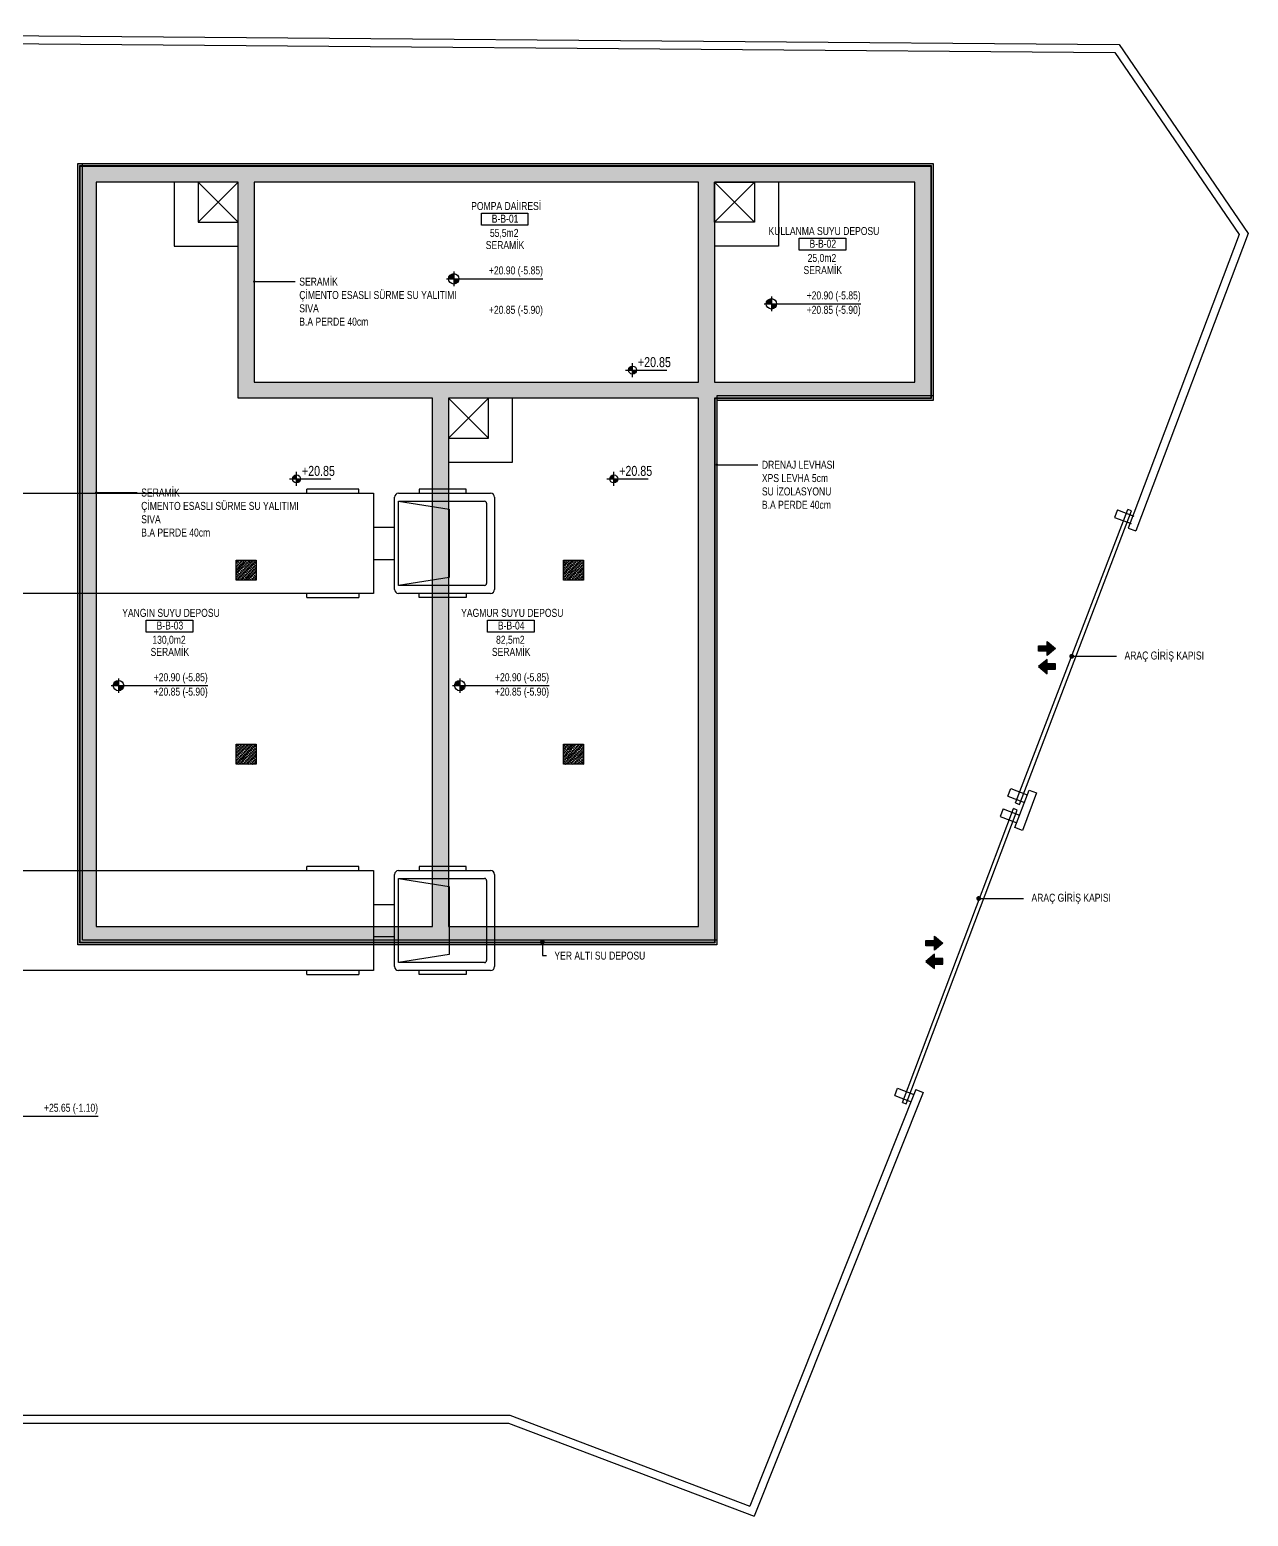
# Model space of a CAD drawing. Extents: x 259761 to 283296, y -701091 to -693683.
# Drawn here: x 280251 to 283296, y -697462 to -693747 of the extents above; entities that cross this region are included whole.
import ezdxf
from ezdxf import colors
from ezdxf.entities.mleader import LeaderData, LeaderLine
from ezdxf.enums import TextEntityAlignment as Align
from ezdxf.math import Vec2, Vec3

# ---------------------------------------------------------------- set-up
doc = ezdxf.new("R2010")
doc.units = 0
doc.header["$MEASUREMENT"] = 0
doc.layers.get('0').update_dxf_attribs({"linetype": 'CONTINUOUS'})
doc.layers.add('AS_KOT', color=2, linetype='CONTINUOUS', lineweight=25)
doc.layers.add('MKDU0', color=50, linetype='CONTINUOUS')
doc.layers.add('MKDU0 @ 10', color=50, linetype='CONTINUOUS')
doc.styles.add('AS_KOT', font='ISOt.shx', dxfattribs={"width": 0.8, "height": 2.5})
doc.styles.add('Fields_100', font='act_simplex.shx', dxfattribs={"width": 0.8, "height": 20})
pattern_1 = [(45, (256165.544, -692372.86), (-4.490128, 4.490128), []), (45, (256170.034, -692372.86), (-4.490128, 4.490128), [3.175, -1.5875])]

# ---------------------------------------------------------------- blocks, each defined once
blk = doc.blocks.new('_Dot')
at = {"color": 0, "linetype": 'ByBlock', "lineweight": -2}
blk.add_line((-0.5, 0), (-1, 0), dxfattribs=at)
at = {"color": 0, "linetype": 'ByBlock', "const_width": 0.5}
blk.add_lwpolyline([(-0.25, 0, 1), (0.25, 0, 1)], format="xyb", close=True, dxfattribs=at)
blk = doc.blocks.new('*U16')
at = {"layer": 'AS_KOT'}
for p, q in [((0, 0), (10.34, 0)), ((1.75, -1.75), (1.75, 1.75))]:
    blk.add_line(p, q, dxfattribs=at)
at = {"layer": 'AS_KOT', "const_width": 1}
for points in [[(1.75, 0.5, 0.414214), (1.25, 0)], [(1.75, -0.5, 0.414214), (2.25, 0)]]:
    blk.add_lwpolyline(points, format="xyb", dxfattribs=at)
at = {"layer": 'AS_KOT'}
blk.add_ellipse((1.75, 0), major_axis=(-0.707, 0.707), ratio=1, start_param=3.926991, end_param=10.210176, dxfattribs=at)
at = {"layer": 'AS_KOT', "style": 'AS_KOT', "width": 0.8}
blk.add_attdef('KABAKOT', text='', height=2.5, dxfattribs=at).set_placement((3.09, 0), align=Align.BOTTOM_LEFT)
blk = doc.blocks.new('Mahal kutusu_100')
at = {"color": 0}
blk.add_lwpolyline([(-58, 30), (58, 30), (58, 0), (-58, 0)], close=True, dxfattribs=at)
at = {"color": 0, "style": 'Fields_100', "width": 0.8}
for tag, p in [('MAHAL', (3.6, 37.9)), ('KOD', (0.9, 6.2)), ('ALAN', (-1.3, -29.4)), ('KAPLAMA', (0.8, -59.7))]:
    blk.add_attdef(tag, text='', height=20, dxfattribs=at).set_placement(p, align=Align.CENTER)

msp = doc.modelspace()

# ---------------------------------------------------------------- hatches: boundary and pattern name
at = {"layer": 'MKDU0', "ltscale": 0.03}
h = msp.add_hatch(dxfattribs=at)
h.set_pattern_fill('HONEY', color=8, scale=0.4, style=0)
h.set_pattern_definition([(0, (256165.5441, -692372.8598), (1.905, 1.09985226), [1.27, -2.54]), (120, (256165.5441, -692372.8598), (-1.904999996, 1.099852265), [1.27, -2.54]), (60, (256165.5441, -692372.8598), (4e-09, 2.199704523), [-2.54, 1.27])])
h.paths.add_polyline_path([(280371.4, -696033.6), (280371.4, -694081.6), (282508.4, -694081.6), (282508.4, -694673.6), (281968.4, -694673.6), (281968.4, -696033.6)])
h.paths.add_polyline_path([(280376.4, -696028.6), (280376.4, -694086.6), (282503.4, -694086.6), (282503.4, -694668.6), (281963.4, -694668.6), (281963.4, -696028.6)], flags=16)
h = msp.add_hatch(dxfattribs=at)
h.set_pattern_fill('ANSI33', color=8)
h.set_pattern_definition(pattern_1)
h.paths.add_polyline_path([(280377.4, -696027.6), (280377.4, -694087.6), (282502.4, -694087.6), (282502.4, -694667.6), (281962.4, -694667.6), (281962.4, -696027.6)])
h.paths.add_polyline_path([(281297.4, -695987.6), (281922.4, -695987.6), (281922.4, -694667.6), (281297.4, -694667.6)], flags=16)
h.paths.add_polyline_path([(281962.4, -694627.6), (282462.4, -694627.6), (282462.4, -694127.6), (281962.4, -694127.6)], flags=16)
h.paths.add_polyline_path([(280417.4, -694127.6), (280417.4, -695987.6), (281257.4, -695987.6), (281257.4, -694667.6), (280772.4, -694667.6), (280772.4, -694127.6)], flags=16)
h.paths.add_polyline_path([(280812.4, -694627.6), (281922.4, -694627.6), (281922.4, -694127.6), (280812.4, -694127.6)], flags=16)
h = msp.add_hatch(color=8, dxfattribs=at)
h.paths.add_polyline_path([(281310.6, -694356.4, 0.414214), (281297.6, -694369.4), (281310.6, -694369.4)])
h.paths.add_polyline_path([(281323.6, -694369.4), (281310.6, -694369.4), (281310.6, -694382.4, 0.414214)])
h = msp.add_hatch(color=8, dxfattribs=at)
h.paths.add_polyline_path([(282104.5, -694418.9, 0.414214), (282091.5, -694431.9), (282104.5, -694431.9)])
h.paths.add_polyline_path([(282117.5, -694431.9), (282104.5, -694431.9), (282104.5, -694444.9, 0.414214)])
h = msp.add_hatch(dxfattribs=at)
h.set_pattern_fill('ANSI33', color=8)
h.set_pattern_definition(pattern_1)
h.paths.add_polyline_path([(280767.4, -695122.6), (280817.4, -695122.6), (280817.4, -695072.6), (280767.4, -695072.6)])
h = msp.add_hatch(dxfattribs=at)
h.set_pattern_fill('ANSI33', color=8)
h.set_pattern_definition(pattern_1)
h.paths.add_polyline_path([(281584.9, -695122.6), (281634.9, -695122.6), (281634.9, -695072.6), (281584.9, -695072.6)])
h = msp.add_hatch(color=8, dxfattribs=at)
h.dxf.hatch_style = 1
h.paths.add_polyline_path([(282814.3, -695293), (282793.2, -695310.7), (282793.2, -695299.7), (282772, -695299.7), (282772, -695286.2), (282793.2, -695286.2), (282793.2, -695275.3)])
h = msp.add_hatch(color=8, dxfattribs=at)
h.dxf.hatch_style = 1
h.paths.add_polyline_path([(282772, -695338.4), (282793.2, -695356.1), (282793.2, -695345.1), (282814.3, -695345.1), (282814.3, -695331.6), (282793.2, -695331.6), (282793.2, -695320.7)])
h = msp.add_hatch(color=8, dxfattribs=at)
h.paths.add_polyline_path([(280473.1, -695373, 0.414214), (280460.1, -695386), (280473.1, -695386)])
h.paths.add_polyline_path([(280486.1, -695386), (280473.1, -695386), (280473.1, -695399, 0.414214)])
h = msp.add_hatch(color=8, dxfattribs=at)
h.paths.add_polyline_path([(281325.9, -695373, 0.414214), (281312.9, -695386), (281325.9, -695386)])
h.paths.add_polyline_path([(281338.9, -695386), (281325.9, -695386), (281325.9, -695399, 0.414214)])
h = msp.add_hatch(dxfattribs=at)
h.set_pattern_fill('ANSI33', color=8)
h.set_pattern_definition(pattern_1)
h.paths.add_polyline_path([(280767.4, -695582.6), (280817.4, -695582.6), (280817.4, -695532.6), (280767.4, -695532.6)])
h = msp.add_hatch(dxfattribs=at)
h.set_pattern_fill('ANSI33', color=8)
h.set_pattern_definition(pattern_1)
h.paths.add_polyline_path([(281584.9, -695582.6), (281634.9, -695582.6), (281634.9, -695532.6), (281584.9, -695532.6)])
h = msp.add_hatch(color=8, dxfattribs=at)
h.dxf.hatch_style = 1
h.paths.add_polyline_path([(282532.8, -696029.6), (282511.7, -696047.3), (282511.7, -696036.3), (282490.5, -696036.3), (282490.5, -696022.8), (282511.7, -696022.8), (282511.7, -696011.9)])
h = msp.add_hatch(color=8, dxfattribs=at)
h.dxf.hatch_style = 1
h.paths.add_polyline_path([(282490.5, -696075), (282511.7, -696092.7), (282511.7, -696081.7), (282532.8, -696081.7), (282532.8, -696068.2), (282511.7, -696068.2), (282511.7, -696057.3)])

# ---------------------------------------------------------------- linework, layer by layer
at = {"layer": 'MKDU0', "color": 8, "ltscale": 0.03}
for p, q in [((278429.5, -693747), (280895.8, -693767)), ((278429.4, -693767), (280895.6, -693787)), ((280895.6, -693787), (282962.4, -693803.7)), ((280895.8, -693767), (282973, -693783.8)), ((282973, -693783.8), (283295.9, -694256.1)), ((282962.4, -693803.7), (283273.5, -694258.8)), ((280612.4, -694127.6), (280612.4, -694287.6)), ((280672.4, -694227.6), (280772.4, -694127.6)), ((280672.4, -694127.6), (280772.4, -694227.6)), ((281962.4, -694227.6), (282062.4, -694127.6)), ((281962.4, -694127.6), (282062.4, -694227.6)), ((282122.4, -694127.6), (282122.4, -694287.6)), ((283273.5, -694258.8), (282996, -694992.3)), ((283295.9, -694256.1), (283014.7, -694999.4)), ((280612.4, -694287.6), (280772.4, -694287.6)), ((282122.4, -694287.6), (281962.4, -694287.6)), ((281310.6, -694351.4), (281310.6, -694387.4)), ((281292.6, -694369.4), (281533.6, -694369.4)), ((282104.5, -694413.9), (282104.5, -694449.9)), ((282086.5, -694431.9), (282327.5, -694431.9)), ((281297.4, -694767.6, 0), (281397.4, -694667.6, 0)), ((281297.4, -694667.6, 0), (281397.4, -694767.6, 0)), ((281457.4, -694827.6, 0), (281457.4, -694667.6)), ((281297.4, -694827.6), (281457.4, -694827.6, 0)), ((281073.5, -694895.4), (280944, -694895.4)), ((281073.5, -694905.4), (281073.5, -694895.4)), ((281172.7, -694905.4), (281402.7, -694905.4)), ((281162.7, -695145.4), (281162.7, -694915.4)), ((281172.7, -694925.4), (281387.7, -694925.4)), ((281172.7, -695135.4), (281172.7, -694925.4)), ((281172.7, -694925.4), (281299, -694945.4)), ((281299, -694945.4), (281299, -695115.4)), ((281392.7, -694930.4), (281392.7, -695130.4)), ((281412.7, -694915.4), (281412.7, -695145.4)), ((282714.7, -695679.2), (282994.9, -694946)), ((282968.9, -694946.9), (282961.8, -694965.6)), ((282968.9, -694946.9), (283010.1, -694962.4)), ((283004.2, -694949.6), (282994.9, -694946)), ((282724.1, -695682.8), (283004.2, -694949.6)), ((282961.8, -694965.6), (283003, -694981.2)), ((281112.7, -694990.4), (281162.7, -694990.4)), ((282996, -694992.3), (283014.7, -694999.4)), ((281112.7, -695070.4), (281162.7, -695070.4)), ((281299, -695115.4), (281172.7, -695135.4)), ((281387.7, -695135.4), (281172.7, -695135.4)), ((281402.7, -695155.4), (281172.7, -695155.4)), ((280455.1, -695386), (280696.1, -695386)), ((280473.1, -695368), (280473.1, -695404)), ((281307.9, -695386), (281548.9, -695386)), ((281325.9, -695368), (281325.9, -695404)), ((282695.5, -695662.2), (282702.5, -695643.4)), ((282702.5, -695643.4), (282743.7, -695659)), ((282712.9, -695740.5), (282748.3, -695647)), ((282767, -695654.1), (282731.6, -695747.6)), ((282748.3, -695647), (282767, -695654.1)), ((282695.5, -695662.2), (282736.7, -695677.7)), ((282714.7, -695679.2), (282724.1, -695682.8)), ((282431.6, -696427.5), (282709.4, -695693.4)), ((282441, -696431), (282718.7, -695696.9)), ((282683.3, -695694.2), (282676.3, -695712.9)), ((282676.3, -695712.9), (282717.4, -695728.5)), ((282683.3, -695694.2), (282724.5, -695709.8)), ((282718.7, -695696.9), (282709.4, -695693.4)), ((282731.6, -695747.6), (282712.9, -695740.5)), ((281073.5, -695837.9), (280944, -695837.9)), ((281073.5, -695847.9), (281073.5, -695837.9)), ((281162.7, -696087.9), (281162.7, -695857.9)), ((281172.7, -695847.9), (281402.7, -695847.9)), ((281172.7, -695867.9), (281387.7, -695867.9)), ((281172.7, -696077.9), (281172.7, -695867.9)), ((281172.7, -695867.9), (281299, -695887.9)), ((281392.7, -695872.9), (281392.7, -696072.9)), ((281412.7, -695857.9), (281412.7, -696087.9)), ((281299, -695887.9), (281299, -696057.9)), ((281112.7, -695932.9), (281162.7, -695932.9)), ((281112.7, -696012.9), (281162.7, -696012.9)), ((281299, -696057.9), (281172.7, -696077.9)), ((281387.7, -696077.9), (281172.7, -696077.9)), ((281402.7, -696097.9), (281172.7, -696097.9)), ((282465.2, -696395.2), (282050.4, -697435.9)), ((282412.4, -696410.4), (282419.4, -696391.7)), ((282419.4, -696391.7), (282460.6, -696407.3)), ((282465.2, -696395.2), (282483.9, -696402.3)), ((282483.9, -696402.3), (282061.7, -697461.5)), ((282412.4, -696410.4), (282453.6, -696426)), ((282431.6, -696427.5), (282441, -696431)), ((280181, -696461.8), (280422, -696461.8)), ((280011.6, -697209.1), (281451, -697209.1)), ((281451, -697209.1), (282050.4, -697435.9)), ((279991.6, -697229.1), (281447.3, -697229.1)), ((281447.3, -697229.1), (282061.7, -697461.5))]:
    msp.add_line(p, q, dxfattribs=at)
for points in [[(280371.4, -696033.6), (280371.4, -694081.6), (282508.4, -694081.6), (282508.4, -694673.6), (281968.4, -694673.6), (281968.4, -696033.6)], [(280376.4, -696028.6), (280376.4, -694086.6), (282503.4, -694086.6), (282503.4, -694668.6), (281963.4, -694668.6), (281963.4, -696028.6)], [(280417.4, -694127.6), (280417.4, -695987.6), (281257.4, -695987.6), (281257.4, -694667.6), (280772.4, -694667.6), (280772.4, -694127.6)], [(280672.4, -694227.6), (280772.4, -694227.6), (280772.4, -694127.6), (280672.4, -694127.6)], [(280812.4, -694627.6), (281922.4, -694627.6), (281922.4, -694127.6), (280812.4, -694127.6)], [(281962.4, -694627.6), (282462.4, -694627.6), (282462.4, -694127.6), (281962.4, -694127.6)], [(282062.4, -694227.6), (281962.4, -694227.6), (281962.4, -694127.6), (282062.4, -694127.6)], [(281297.4, -695987.6), (281922.4, -695987.6), (281922.4, -694667.6), (281297.4, -694667.6)], [(281110, -695155.4), (279860, -695155.4), (279860, -694905.4), (281110, -694905.4)], [(282814.3, -695293), (282793.2, -695310.7), (282793.2, -695299.7), (282772, -695299.7), (282772, -695286.2), (282793.2, -695286.2), (282793.2, -695275.3)], [(282772, -695338.4), (282793.2, -695356.1), (282793.2, -695345.1), (282814.3, -695345.1), (282814.3, -695331.6), (282793.2, -695331.6), (282793.2, -695320.7)], [(281110, -696097.9), (279860, -696097.9), (279860, -695847.9), (281110, -695847.9)], [(282532.8, -696029.6), (282511.7, -696047.3), (282511.7, -696036.3), (282490.5, -696036.3), (282490.5, -696022.8), (282511.7, -696022.8), (282511.7, -696011.9)], [(282490.5, -696075), (282511.7, -696092.7), (282511.7, -696081.7), (282532.8, -696081.7), (282532.8, -696068.2), (282511.7, -696068.2), (282511.7, -696057.3)]]:
    msp.add_lwpolyline(points, close=True, dxfattribs=at)
at = {"layer": 'MKDU0', "color": 8, "ltscale": 0.03, "const_width": 1}
msp.add_lwpolyline([(280376.9, -696028.1), (280376.9, -694087.1), (282502.9, -694087.1), (282502.9, -694668.1), (281962.9, -694668.1), (281962.9, -696028.1)], close=True, dxfattribs=at)
at = {"layer": 'MKDU0', "color": 8, "ltscale": 0.03}
for points in [[(280377.4, -696027.6), (280377.4, -694087.6), (282502.4, -694087.6), (282502.4, -694667.6), (281962.4, -694667.6), (281962.4, -696027.6), (280377.4, -696027.6)], [(281968.4, -696021.6), (280383.5, -696021.6), (280383.5, -694081.6), (282508.4, -694081.6), (282508.4, -694661.6), (281968.4, -694661.6), (281968.4, -696021.6)], [(280944, -695847.9), (280944, -695837.9)], [(281341.8, -695837.9), (281224.4, -695837.9), (281224.4, -695847.9)], [(281341.8, -695847.9), (281341.8, -695837.9)], [(280944, -696107.9), (280944, -696097.9)], [(281073.5, -696097.9), (281073.5, -696107.9)], [(281341.8, -696097.9), (281341.8, -696107.9), (281224.4, -696107.9), (281224.4, -696097.9)], [(280944, -696107.9), (281073.5, -696107.9)]]:
    msp.add_lwpolyline(points, dxfattribs=at)
at = {"layer": 'MKDU0', "color": 8, "ltscale": 0.03, "elevation": 0}
for points in [[(281297.4, -694667.6), (281297.4, -694767.6), (281397.4, -694767.6), (281397.4, -694667.6)], [(280817.4, -695072.6), (280817.4, -695122.6), (280767.4, -695122.6), (280767.4, -695072.6)], [(281634.9, -695072.6), (281634.9, -695122.6), (281584.9, -695122.6), (281584.9, -695072.6)], [(280817.4, -695532.6), (280817.4, -695582.6), (280767.4, -695582.6), (280767.4, -695532.6)], [(281634.9, -695532.6), (281634.9, -695582.6), (281584.9, -695582.6), (281584.9, -695532.6)]]:
    msp.add_lwpolyline(points, close=True, dxfattribs=at)
for points in [[(280944, -694905.4), (280944, -694895.4)], [(281341.8, -694895.4), (281224.4, -694895.4), (281224.4, -694905.4)], [(281341.8, -694905.4), (281341.8, -694895.4)], [(280944, -695165.4), (280944, -695155.4)], [(280944, -695165.4), (281073.5, -695165.4)], [(281073.5, -695155.4), (281073.5, -695165.4)], [(281341.8, -695155.4), (281341.8, -695165.4), (281224.4, -695165.4), (281224.4, -695155.4)]]:
    msp.add_lwpolyline(points, dxfattribs=at)
at = {"layer": 'MKDU0', "color": 8, "ltscale": 0.03}
for centre in [(281310.6, -694369.4), (282104.5, -694431.9), (280473.1, -695386), (281325.9, -695386)]:
    msp.add_circle(centre, 13, dxfattribs=at)
for centre, radius, start, end in [((281172.7, -694915.4), 10, 90, 180), ((281402.7, -694915.4), 10, 0, 90), ((281387.7, -694930.4), 5, 0, 90), ((281387.7, -695130.4), 5, 270, 0), ((281172.7, -695145.4), 10, 180, 270), ((281402.7, -695145.4), 10, 270, 0), ((281172.7, -695857.9), 10, 90, 180), ((281387.7, -695872.9), 5, 0, 90), ((281402.7, -695857.9), 10, 0, 90), ((281172.7, -696087.9), 10, 180, 270), ((281387.7, -696072.9), 5, 270, 0), ((281402.7, -696087.9), 10, 270, 0)]:
    msp.add_arc(centre, radius, start, end, dxfattribs=at)

# ---------------------------------------------------------------- block references
for p, values in [((281438.1, -694235.4), {'MAHAL': 'POMPA DAİIRESİ', 'KOD': 'B-B-01', 'ALAN': '55,5m2', 'KAPLAMA': 'SERAMİK'}), ((282232, -694297.9), {'MAHAL': 'KULLANMA SUYU DEPOSU', 'KOD': 'B-B-02', 'ALAN': '25,0m2', 'KAPLAMA': 'SERAMİK'}), ((280600.6, -695252), {'MAHAL': 'YANGIN SUYU DEPOSU', 'KOD': 'B-B-03', 'ALAN': '130,0m2', 'KAPLAMA': 'SERAMİK'}), ((281453.4, -695252), {'MAHAL': 'YAGMUR SUYU DEPOSU', 'KOD': 'B-B-04', 'ALAN': '82,5m2', 'KAPLAMA': 'SERAMİK'})]:
    msp.add_blockref('Mahal kutusu_100', p, dxfattribs=at).add_auto_attribs(values)
at = {"layer": 'MKDU0 @ 10', "color": 8, "ltscale": 0.03, "xscale": 10, "yscale": 10, "zscale": 10}
for p in [(281739.9, -694597.6, 0), (280900.4, -694869.4, 0), (281693.1, -694869.4, 0)]:
    msp.add_blockref('*U16', p, dxfattribs=at).add_auto_attribs({'KABAKOT': '+20.85'})

# ---------------------------------------------------------------- texts
at = {"layer": 'MKDU0', "color": 8, "ltscale": 0.03, "char_height": 20, "style": 'Fields_100'}
for s, width, insert, attachment_point in [('+20.90 (-5.85)', 223, (281533.6, -694364.4), 9), ('+20.90 (-5.85)', 223, (282327.5, -694426.9), 9), ('+20.85 (-5.90)', 223, (281533.6, -694436.9), 3), ('+20.85 (-5.90)', 223, (282327.5, -694436.9), 3), ('+20.90 (-5.85)', 223, (280696.1, -695381), 9), ('+20.90 (-5.85)', 223, (281548.9, -695381), 9), ('+20.85 (-5.90)', 223, (280696.1, -695391), 3), ('+20.85 (-5.90)', 223, (281548.9, -695391), 3), ('+25.65 (-1.10)', 436.665, (280422, -696456.8), 9)]:
    msp.add_mtext_dynamic_manual_height_columns(s, width=width, gutter_width=100, heights=[0], dxfattribs=dict(at, insert=insert, attachment_point=attachment_point))

# ---------------------------------------------------------------- leaders
at = {"layer": 'MKDU0', "color": 8, "ltscale": 0.03}
ml = msp.add_multileader_mtext('Standard', dxfattribs=at)
ml.set_content('SERAMİK \\PÇİMENTO ESASLI SÜRME SU YALITIMI\\PSIVA\\PB.A PERDE 40cm', color=50, style='Fields_100')
ml.set_leader_properties(color=256)
ml.set_arrow_properties(name='DOT')
ml.build(insert=Vec2(0, 0))
ml.multileader.update_dxf_attribs({"dogleg_length": 10, "arrow_head_size": 6})
ctx = ml.context
ctx.base_point, ctx.char_height, ctx.arrow_head_size, ctx.landing_gap_size, ctx.plane_origin = Vec3(280914.8, -694376.5), 20, 6, 10, Vec3(281267, -694376.5)
notes = []
notes.append((ctx, [(0, (1, 1, 0), (280904.8, -694376.5), (1, 0), 10, [(0, [(280812.4, -694376.5)], 0, [])])]))
ctx.mtext.insert, ctx.mtext.flow_direction = Vec3(280924.8, -694366.5), 5
ml = msp.add_multileader_mtext('Standard', dxfattribs=at)
ml.set_content('DRENAJ LEVHASI\\PXPS LEVHA 5cm\\PSU İZOLASYONU\\PB.A PERDE 40cm', color=50, style='Fields_100')
ml.set_leader_properties(color=256)
ml.set_arrow_properties(name='DOT')
ml.build(insert=Vec2(0, 0))
ml.multileader.update_dxf_attribs({"dogleg_length": 10, "arrow_head_size": 6})
ctx = ml.context
ctx.base_point, ctx.char_height, ctx.arrow_head_size, ctx.landing_gap_size, ctx.plane_origin = Vec3(282070.7, -694834), 20, 6, 10, Vec3(282422.9, -694834)
notes.append((ctx, [(0, (1, 1, 0), (282060.7, -694834), (1, 0), 10, [(0, [(281968.3, -694834)], 0, [])])]))
ctx.mtext.insert, ctx.mtext.flow_direction = Vec3(282080.7, -694824), 5
ml = msp.add_multileader_mtext('Standard', dxfattribs=at)
ml.set_content('SERAMİK \\PÇİMENTO ESASLI SÜRME SU YALITIMI\\PSIVA\\PB.A PERDE 40cm', color=50, style='Fields_100')
ml.set_leader_properties(color=256)
ml.set_arrow_properties(name='DOT')
ml.build(insert=Vec2(0, 0))
ml.multileader.update_dxf_attribs({"dogleg_length": 10, "arrow_head_size": 6})
ctx = ml.context
ctx.base_point, ctx.char_height, ctx.arrow_head_size, ctx.landing_gap_size, ctx.plane_origin = Vec3(280519.8, -694903.5), 20, 6, 10, Vec3(280872, -694903.4)
notes.append((ctx, [(0, (1, 1, 0), (280509.8, -694903.5), (1, 0), 10, [(0, [(280417.4, -694903.5)], 0, [])])]))
ctx.mtext.insert, ctx.mtext.flow_direction = Vec3(280529.8, -694893.5), 5
ml = msp.add_multileader_mtext('Standard', dxfattribs=at)
ml.set_content('ARAÇ GİRİŞ KAPISI', color=50, style='Fields_100')
ml.set_leader_properties(color=256)
ml.set_arrow_properties(name='DOT')
ml.build(insert=Vec2(0, 0))
ml.multileader.update_dxf_attribs({"dogleg_length": 10, "arrow_head_size": 12})
ctx = ml.context
ctx.base_point, ctx.char_height, ctx.arrow_head_size, ctx.landing_gap_size, ctx.plane_origin = Vec3(282966.7, -695312.6), 20, 12, 20, Vec3(309411.4, -695129)
notes.append((ctx, [(0, (1, 1, 0), (282956.7, -695312.6), (1, 0), 10, [(0, [(282854.8, -695312.6)], 0, [])])]))
ctx.mtext.insert, ctx.mtext.flow_direction = Vec3(282986.7, -695300.7), 5
ml = msp.add_multileader_mtext('Standard', dxfattribs=at)
ml.set_content('ARAÇ GİRİŞ KAPISI', color=50, style='Fields_100')
ml.set_leader_properties(color=256)
ml.set_arrow_properties(name='DOT')
ml.build(insert=Vec2(0, 0))
ml.multileader.update_dxf_attribs({"dogleg_length": 10, "arrow_head_size": 12})
ctx = ml.context
ctx.base_point, ctx.char_height, ctx.arrow_head_size, ctx.landing_gap_size, ctx.plane_origin = Vec3(282734.2, -695917.8), 20, 12, 20, Vec3(309178.8, -695734.1)
notes.append((ctx, [(0, (1, 1, 0), (282724.2, -695917.8), (1, 0), 10, [(0, [(282622.3, -695917.8)], 0, [])])]))
ctx.mtext.insert, ctx.mtext.flow_direction = Vec3(282754.2, -695905.9), 5
ml = msp.add_multileader_mtext('Standard', dxfattribs=at)
ml.set_content('YER ALTI SU DEPOSU', color=50, style='Fields_100')
ml.set_leader_properties(color=256)
ml.set_arrow_properties(name='DOT')
ml.build(insert=Vec2(0, 0))
ml.multileader.update_dxf_attribs({"dogleg_length": 10, "arrow_head_size": 12})
ctx = ml.context
ctx.base_point, ctx.char_height, ctx.arrow_head_size, ctx.landing_gap_size, ctx.plane_origin = Vec3(281542.2, -696060.6), 20, 12, 20, Vec3(307986.8, -695877)
notes.append((ctx, [(0, (1, 1, 0), (281532.2, -696060.6), (1, 0), 10, [(0, [(281532.2, -696027)], 0, [])])]))
ctx.mtext.insert, ctx.mtext.flow_direction = Vec3(281562.2, -696050.6), 5
for ctx, leaders in notes:
    for number, flags, end, landing, length, lines in leaders:
        leader = LeaderData()
        leader.index, (leader.has_last_leader_line, leader.has_dogleg_vector, leader.attachment_direction) = number, flags
        leader.last_leader_point, leader.dogleg_vector, leader.dogleg_length = Vec3(end), Vec3(landing), length
        for number, points, colour, breaks in lines:
            line = LeaderLine()
            line.index, line.vertices, line.color, line.breaks = number, Vec3.list(points), colors.encode_raw_color(colour), breaks
            leader.lines.append(line)
        ctx.leaders.append(leader)

doc.saveas('drawing.dxf')
